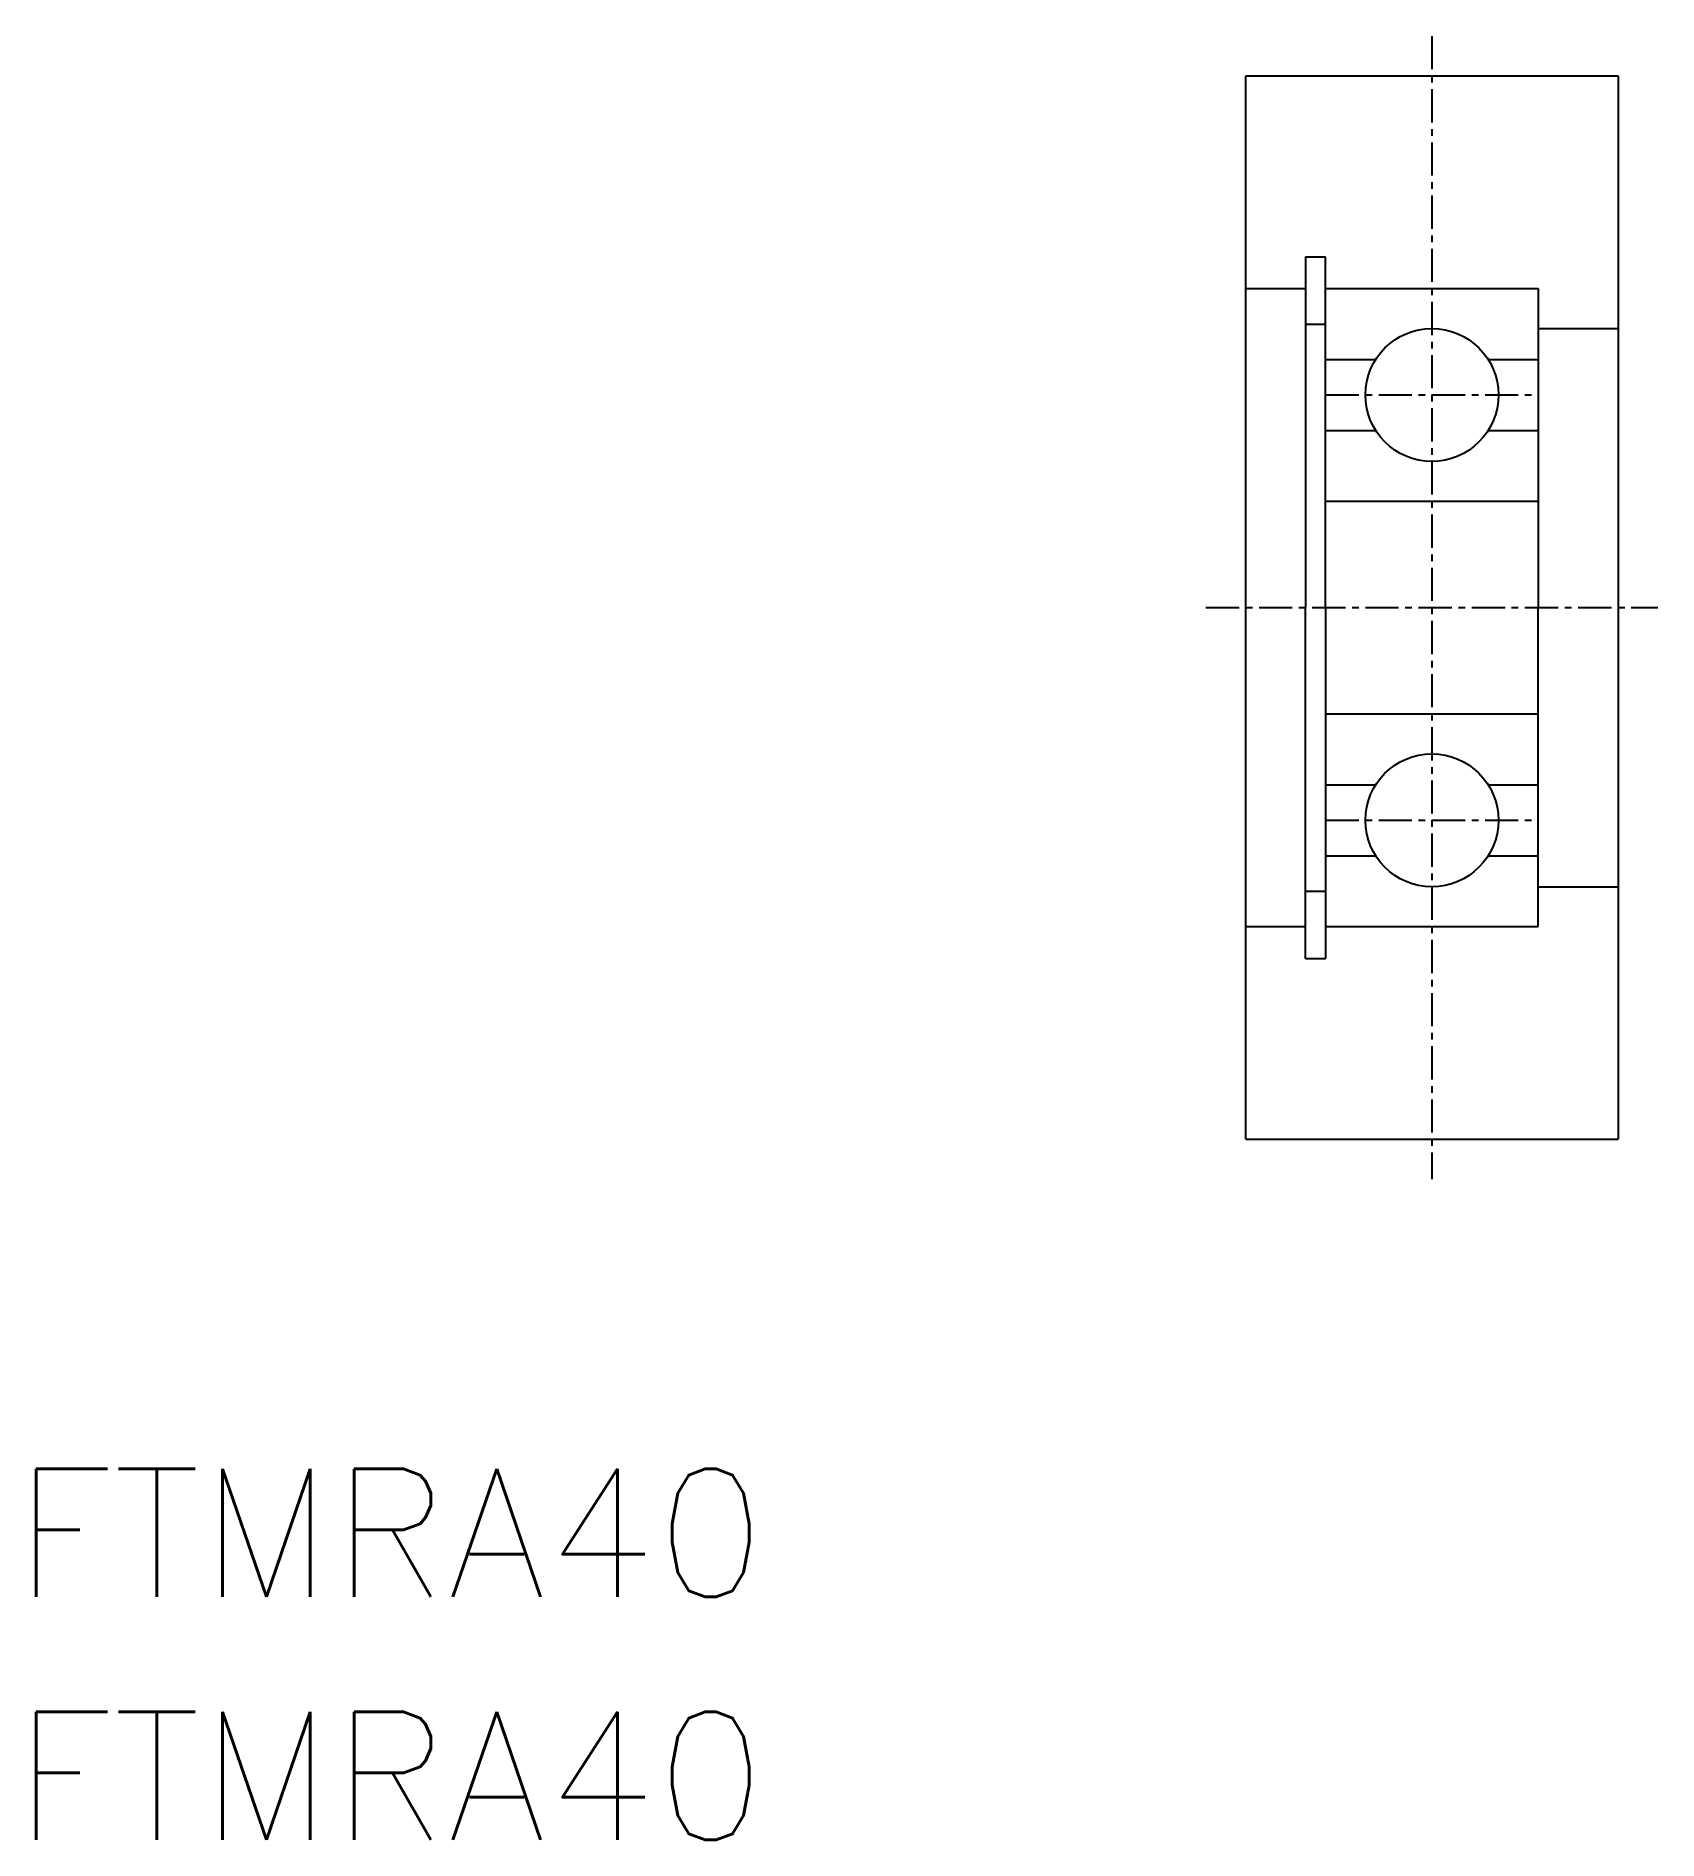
# Model space of a CAD drawing. Extents: x 154.8 to 215.8, y 104.5 to 172.3.
import ezdxf

# ---------------------------------------------------------------- set-up
doc = ezdxf.new("R2010")
doc.units = 0
doc.linetypes.add('CENTER', pattern=[2, 1.25, -0.25, 0.25, -0.25])
doc.layers.get('0').update_dxf_attribs({"linetype": 'CONTINUOUS'})
doc.layers.add('CENTER', color=1, linetype='CENTER')
doc.styles.get("Standard").update_dxf_attribs({"font": 'txt.shx'})

msp = doc.modelspace()

# ---------------------------------------------------------------- linework, layer by layer
at = {"color": 7, "linetype": 'CONTINUOUS'}
for p, q in [((200.328, 170.817), (214.328, 170.817)), ((200.328, 130.817), (200.328, 170.817)), ((214.328, 170.817), (214.328, 130.817)), ((202.578, 164.017), (203.328, 164.017)), ((202.578, 164.017), (202.578, 150.817)), ((203.328, 150.817), (203.328, 164.017)), ((200.328, 162.817), (202.578, 162.817)), ((203.328, 162.817), (211.328, 162.817)), ((211.328, 162.817), (211.328, 150.817)), ((202.578, 161.479), (203.328, 161.479)), ((211.328, 161.317), (214.328, 161.317)), ((203.328, 160.15), (205.213, 160.15)), ((209.443, 160.15), (211.328, 160.15)), ((203.328, 157.484), (205.213, 157.484)), ((209.443, 157.484), (211.328, 157.484)), ((203.328, 154.817), (211.328, 154.817)), ((202.578, 137.617), (202.578, 150.817)), ((203.328, 150.817), (203.328, 137.617)), ((211.328, 138.817), (211.328, 150.817)), ((203.328, 146.817), (211.328, 146.817)), ((203.328, 144.15), (205.213, 144.15)), ((209.443, 144.15), (211.328, 144.15)), ((203.328, 141.484), (205.213, 141.484)), ((209.443, 141.484), (211.328, 141.484)), ((202.578, 140.155), (203.328, 140.155)), ((211.328, 140.317), (214.328, 140.317)), ((200.328, 138.817), (202.578, 138.817)), ((203.328, 138.817), (211.328, 138.817)), ((202.578, 137.617), (203.328, 137.617)), ((200.328, 130.817), (214.328, 130.817))]:
    msp.add_line(p, q, dxfattribs=at)
for centre in [(207.328, 158.817), (207.328, 142.817)]:
    msp.add_circle(centre, 2.5, dxfattribs=at)
at = {"layer": 'CENTER', "color": 1, "linetype": 'CENTER'}
for p, q in [((207.328, 172.317), (207.328, 129.317)), ((203.328, 158.817), (211.328, 158.817)), ((198.828, 150.817), (215.828, 150.817)), ((203.328, 142.817), (211.328, 142.817))]:
    msp.add_line(p, q, dxfattribs=at)

# ---------------------------------------------------------------- texts
at = {"color": 7, "linetype": 'CONTINUOUS'}
for p in [(154.011, 113.605), (154.011, 104.461)]:
    msp.add_text('FTMRA40', height=4.8126, dxfattribs=at).set_placement(p)

doc.saveas('drawing.dxf')
